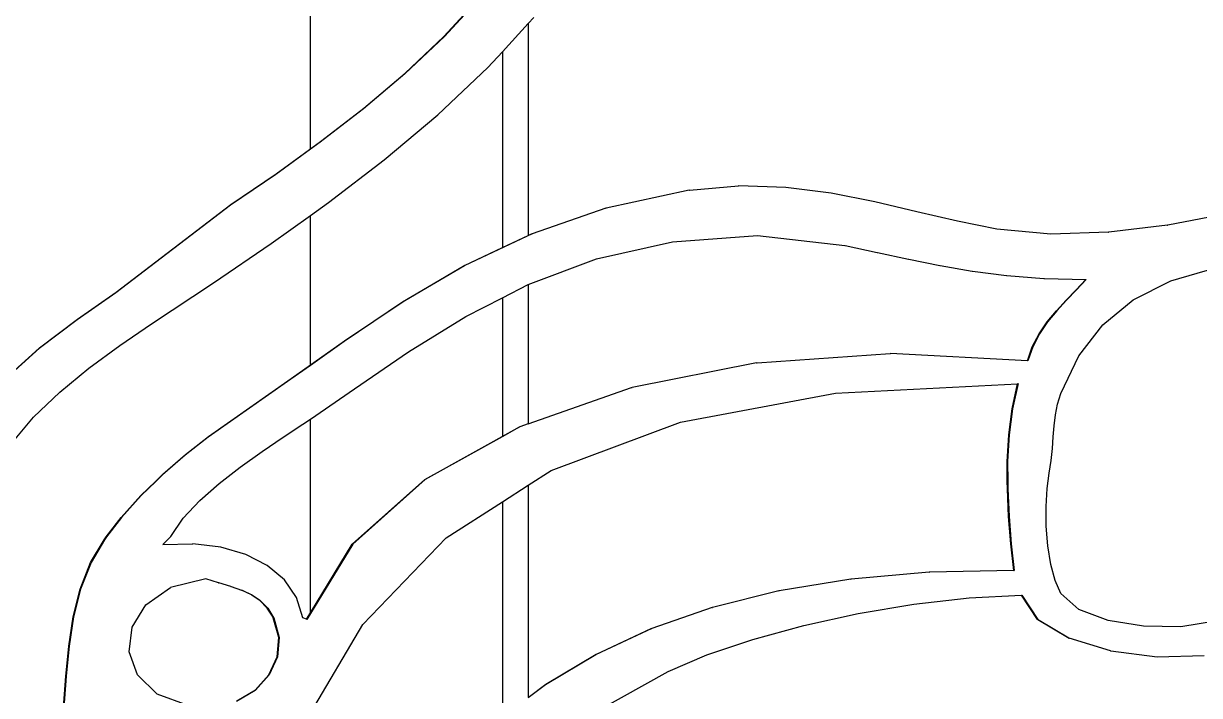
# Model space of a CAD drawing. Header units: inches. Extents: x -2812 to 9774, y -15726 to -746.
# Drawn here: x 3397.07 to 3412.08, y -9218.52 to -9209.95 of the extents above; entities that cross this region are included whole.
import ezdxf

# ---------------------------------------------------------------- set-up
doc = ezdxf.new("R2010")
doc.units = ezdxf.units.IN
doc.header["$LTSCALE"] = 17
doc.header["$MEASUREMENT"] = 0
doc.layers.add('OUTLINE', color=1, linetype='Continuous', lineweight=25)

# ---------------------------------------------------------------- blocks, each defined once
blk = doc.blocks.new('fddd')
for p, q in [((-495.762, -3274.515), (-495.762, -3265.6)), ((-494.059, -3273.079), (-493.599, -3272.581)), ((-493.594, -3272.581), (-494.054, -3273.079)), ((-493.313, -3273.275), (-492.984, -3272.916)), ((-492.984, -3272.916), (-492.911, -3272.837)), ((-492.984, -3272.916), (-492.984, -3275.617)), ((-494.557, -3273.551), (-494.059, -3273.079)), ((-494.054, -3273.079), (-494.552, -3273.551)), ((-494.059, -3273.079), (-494.054, -3273.079)), ((-493.499, -3273.477), (-493.313, -3273.275)), ((-493.313, -3273.275), (-493.313, -3275.773)), ((-494.139, -3274.082), (-493.499, -3273.477)), ((-495.086, -3273.999), (-494.557, -3273.551)), ((-494.552, -3273.551), (-495.081, -3273.999)), ((-494.557, -3273.551), (-494.552, -3273.551)), ((-495.638, -3274.426), (-495.086, -3273.999)), ((-495.081, -3273.999), (-495.634, -3274.426)), ((-495.086, -3273.999), (-495.081, -3273.999)), ((-494.822, -3274.655), (-494.139, -3274.082)), ((-496.206, -3274.835), (-495.762, -3274.515)), ((-495.634, -3274.426), (-496.201, -3274.835)), ((-495.762, -3274.515), (-495.638, -3274.426)), ((-495.638, -3274.426), (-495.634, -3274.426)), ((-495.534, -3275.2), (-494.822, -3274.655)), ((-496.781, -3275.227), (-496.206, -3274.835)), ((-496.201, -3274.835), (-496.777, -3275.227)), ((-496.206, -3274.835), (-496.201, -3274.835)), ((-490.924, -3275.041), (-490.302, -3274.987)), ((-490.302, -3274.987), (-490.299, -3274.987)), ((-490.298, -3274.987), (-490.299, -3274.987)), ((-489.696, -3275.006), (-490.298, -3274.987)), ((-489.117, -3275.08), (-489.696, -3275.006)), ((-490.929, -3275.041), (-491.987, -3275.269)), ((-490.929, -3275.041), (-490.924, -3275.041)), ((-488.561, -3275.19), (-489.117, -3275.08)), ((-498.244, -3276.347), (-496.781, -3275.227)), ((-496.777, -3275.227), (-498.24, -3276.347)), ((-496.781, -3275.227), (-496.777, -3275.227)), ((-495.762, -3275.364), (-495.534, -3275.2)), ((-491.992, -3275.269), (-492.935, -3275.596)), ((-491.992, -3275.269), (-491.987, -3275.269)), ((-488.024, -3275.315), (-488.561, -3275.19)), ((-487.507, -3275.438), (-488.024, -3275.315)), ((-496.263, -3275.722), (-495.762, -3275.364)), ((-495.762, -3277.271), (-495.762, -3275.364)), ((-487.006, -3275.538), (-487.507, -3275.438)), ((-484.09, -3275.345), (-484.821, -3275.487)), ((-492.935, -3275.596), (-493.792, -3276.002)), ((-493.313, -3275.773), (-492.984, -3275.617)), ((-492.984, -3275.617), (-492.94, -3275.596)), ((-492.94, -3275.596), (-492.935, -3275.596)), ((-491.142, -3275.698), (-490.057, -3275.621)), ((-490.057, -3275.621), (-488.945, -3275.746)), ((-486.316, -3275.601), (-487.006, -3275.538)), ((-485.581, -3275.578), (-486.316, -3275.601)), ((-485.581, -3275.578), (-485.576, -3275.578)), ((-484.826, -3275.487), (-485.576, -3275.578)), ((-484.826, -3275.487), (-484.821, -3275.487)), ((-497, -3276.223), (-496.263, -3275.722)), ((-493.797, -3276.002), (-493.313, -3275.773)), ((-492.113, -3275.916), (-491.142, -3275.698)), ((-488.945, -3275.746), (-488.941, -3275.746)), ((-488.941, -3275.746), (-488.532, -3275.834)), ((-492.984, -3276.244), (-492.113, -3275.916)), ((-488.532, -3275.834), (-488.527, -3275.834)), ((-488.527, -3275.834), (-488.132, -3275.921)), ((-488.132, -3275.921), (-488.127, -3275.921)), ((-488.127, -3275.921), (-487.733, -3276.002)), ((-494.586, -3276.465), (-493.797, -3276.002)), ((-493.792, -3276.002), (-494.581, -3276.465)), ((-493.797, -3276.002), (-493.792, -3276.002)), ((-487.733, -3276.002), (-487.728, -3276.002)), ((-487.728, -3276.002), (-487.321, -3276.073)), ((-487.321, -3276.073), (-487.316, -3276.073)), ((-487.316, -3276.073), (-486.882, -3276.129)), ((-484.786, -3276.198), (-484.214, -3276.031)), ((-497.792, -3276.745), (-497, -3276.223)), ((-486.882, -3276.129), (-486.877, -3276.129)), ((-486.877, -3276.129), (-486.403, -3276.167)), ((-486.403, -3276.167), (-486.398, -3276.167)), ((-486.398, -3276.167), (-485.871, -3276.181)), ((-485.993, -3276.313), (-485.871, -3276.181)), ((-485.866, -3276.181), (-485.988, -3276.313)), ((-485.871, -3276.181), (-485.866, -3276.181)), ((-485.264, -3276.439), (-484.786, -3276.198)), ((-498.74, -3276.69), (-498.244, -3276.347)), ((-498.24, -3276.347), (-498.736, -3276.69)), ((-498.244, -3276.347), (-498.24, -3276.347)), ((-493.313, -3276.412), (-492.986, -3276.244)), ((-492.986, -3276.244), (-492.984, -3276.244)), ((-492.984, -3276.244), (-492.984, -3278.022)), ((-486.119, -3276.445), (-485.993, -3276.313)), ((-485.988, -3276.313), (-486.114, -3276.445)), ((-485.993, -3276.313), (-485.988, -3276.313)), ((-495.331, -3276.965), (-494.586, -3276.465)), ((-494.581, -3276.465), (-495.326, -3276.965)), ((-494.586, -3276.465), (-494.581, -3276.465)), ((-493.78, -3276.651), (-493.313, -3276.412)), ((-493.313, -3276.412), (-493.313, -3278.182)), ((-486.243, -3276.58), (-486.119, -3276.445)), ((-486.114, -3276.445), (-486.238, -3276.58)), ((-486.119, -3276.445), (-486.114, -3276.445)), ((-485.654, -3276.757), (-485.264, -3276.439)), ((-494.511, -3277.104), (-493.78, -3276.651)), ((-486.361, -3276.722), (-486.243, -3276.58)), ((-486.238, -3276.58), (-486.356, -3276.722)), ((-486.243, -3276.58), (-486.238, -3276.58)), ((-499.223, -3277.058), (-498.74, -3276.69)), ((-498.736, -3276.69), (-499.219, -3277.058)), ((-498.74, -3276.69), (-498.736, -3276.69)), ((-498.196, -3277.021), (-497.792, -3276.745)), ((-486.465, -3276.873), (-486.361, -3276.722)), ((-486.356, -3276.722), (-486.461, -3276.873)), ((-486.361, -3276.722), (-486.356, -3276.722)), ((-485.96, -3277.154), (-485.654, -3276.757)), ((-495.326, -3276.965), (-496.05, -3277.478)), ((-495.762, -3277.271), (-495.331, -3276.965)), ((-495.331, -3276.965), (-495.326, -3276.965)), ((-486.552, -3277.038), (-486.465, -3276.873)), ((-486.461, -3276.873), (-486.547, -3277.038)), ((-486.465, -3276.873), (-486.461, -3276.873)), ((-499.673, -3277.462), (-499.223, -3277.058)), ((-499.219, -3277.058), (-499.669, -3277.462)), ((-499.223, -3277.058), (-499.219, -3277.058)), ((-498.59, -3277.311), (-498.196, -3277.021)), ((-495.199, -3277.573), (-494.511, -3277.104)), ((-490.064, -3277.241), (-488.366, -3277.122)), ((-488.366, -3277.122), (-488.363, -3277.122)), ((-488.361, -3277.122), (-488.363, -3277.122)), ((-486.614, -3277.218), (-488.361, -3277.122)), ((-486.614, -3277.218), (-486.552, -3277.038)), ((-486.547, -3277.038), (-486.61, -3277.218)), ((-486.552, -3277.038), (-486.547, -3277.038)), ((-496.055, -3277.478), (-495.762, -3277.271)), ((-490.069, -3277.241), (-491.659, -3277.559)), ((-490.069, -3277.241), (-490.064, -3277.241)), ((-486.61, -3277.218), (-486.614, -3277.218)), ((-486.188, -3277.633), (-485.96, -3277.154)), ((-498.96, -3277.615), (-498.59, -3277.311)), ((-496.781, -3277.985), (-496.055, -3277.478)), ((-496.05, -3277.478), (-496.777, -3277.985)), ((-496.055, -3277.478), (-496.05, -3277.478)), ((-495.762, -3277.96), (-495.199, -3277.573)), ((-492.984, -3278.022), (-491.664, -3277.559)), ((-491.664, -3277.559), (-491.659, -3277.559)), ((-489.063, -3277.629), (-486.739, -3277.509)), ((-486.809, -3277.828), (-486.739, -3277.509)), ((-486.734, -3277.508), (-486.805, -3277.828)), ((-486.739, -3277.509), (-486.734, -3277.508)), ((-499.294, -3277.936), (-498.96, -3277.615)), ((-491.04, -3277.998), (-489.063, -3277.629)), ((-486.23, -3277.77), (-486.188, -3277.633)), ((-486.852, -3278.161), (-486.809, -3277.828)), ((-486.805, -3277.828), (-486.848, -3278.161)), ((-486.809, -3277.828), (-486.805, -3277.828)), ((-486.256, -3277.908), (-486.23, -3277.77)), ((-499.529, -3278.217), (-499.294, -3277.936)), ((-497.066, -3278.188), (-496.781, -3277.985)), ((-496.777, -3277.985), (-497.061, -3278.188)), ((-496.781, -3277.985), (-496.777, -3277.985)), ((-495.859, -3278.027), (-495.762, -3277.96)), ((-495.762, -3280.43), (-495.762, -3277.96)), ((-492.984, -3278.022), (-493.09, -3278.061)), ((-492.689, -3278.614), (-491.04, -3277.998)), ((-486.273, -3278.046), (-486.256, -3277.908)), ((-496.109, -3278.193), (-495.859, -3278.027)), ((-493.09, -3278.061), (-494.297, -3278.731)), ((-493.313, -3278.182), (-493.095, -3278.061)), ((-493.095, -3278.061), (-493.09, -3278.061)), ((-486.871, -3278.503), (-486.852, -3278.161)), ((-486.848, -3278.161), (-486.867, -3278.503)), ((-486.852, -3278.161), (-486.848, -3278.161)), ((-486.284, -3278.188), (-486.273, -3278.046)), ((-497.359, -3278.416), (-497.066, -3278.188)), ((-497.061, -3278.188), (-497.355, -3278.416)), ((-497.066, -3278.188), (-497.061, -3278.188)), ((-496.38, -3278.375), (-496.109, -3278.193)), ((-494.302, -3278.731), (-493.313, -3278.182)), ((-486.296, -3278.334), (-486.284, -3278.188)), ((-497.65, -3278.667), (-497.359, -3278.416)), ((-497.355, -3278.416), (-497.645, -3278.667)), ((-497.359, -3278.416), (-497.355, -3278.416)), ((-496.657, -3278.572), (-496.38, -3278.375)), ((-486.311, -3278.487), (-486.296, -3278.334)), ((-496.927, -3278.781), (-496.657, -3278.572)), ((-492.984, -3278.803), (-492.689, -3278.614)), ((-486.871, -3278.503), (-486.867, -3278.503)), ((-486.871, -3278.755), (-486.871, -3278.503)), ((-486.867, -3278.503), (-486.866, -3278.755)), ((-486.337, -3278.649), (-486.311, -3278.487)), ((-497.927, -3278.934), (-497.741, -3278.755)), ((-497.736, -3278.755), (-497.922, -3278.934)), ((-497.741, -3278.755), (-497.65, -3278.667)), ((-497.736, -3278.755), (-497.741, -3278.755)), ((-497.645, -3278.667), (-497.736, -3278.755)), ((-497.65, -3278.667), (-497.645, -3278.667)), ((-495.228, -3279.555), (-494.302, -3278.731)), ((-494.297, -3278.731), (-495.223, -3279.555)), ((-494.302, -3278.731), (-494.297, -3278.731)), ((-486.866, -3278.755), (-486.871, -3278.755)), ((-486.87, -3278.852), (-486.871, -3278.755)), ((-486.866, -3278.755), (-486.866, -3278.852)), ((-486.364, -3278.846), (-486.337, -3278.649)), ((-497.174, -3279), (-496.927, -3278.781)), ((-493.313, -3279.014), (-492.984, -3278.803)), ((-492.984, -3278.803), (-492.984, -3281.513)), ((-486.87, -3278.852), (-486.866, -3278.852)), ((-486.854, -3279.202), (-486.87, -3278.852)), ((-486.866, -3278.852), (-486.849, -3279.202)), ((-486.376, -3279.077), (-486.364, -3278.846)), ((-498.179, -3279.214), (-497.927, -3278.934)), ((-497.922, -3278.934), (-498.175, -3279.214)), ((-497.927, -3278.934), (-497.922, -3278.934)), ((-497.385, -3279.226), (-497.174, -3279)), ((-494.032, -3279.476), (-493.313, -3279.014)), ((-493.313, -3279.014), (-493.313, -3281.828)), ((-498.367, -3279.462), (-498.179, -3279.214)), ((-498.175, -3279.214), (-498.363, -3279.463)), ((-498.179, -3279.214), (-498.175, -3279.214)), ((-497.545, -3279.458), (-497.385, -3279.226)), ((-486.854, -3279.202), (-486.849, -3279.202)), ((-486.825, -3279.551), (-486.854, -3279.202)), ((-486.849, -3279.202), (-486.82, -3279.551)), ((-486.373, -3279.325), (-486.376, -3279.077)), ((-486.353, -3279.576), (-486.373, -3279.325)), ((-498.567, -3279.79), (-498.396, -3279.501)), ((-498.392, -3279.501), (-498.562, -3279.79)), ((-498.396, -3279.501), (-498.367, -3279.462)), ((-498.396, -3279.501), (-498.392, -3279.501)), ((-498.363, -3279.463), (-498.392, -3279.501)), ((-498.363, -3279.463), (-498.367, -3279.462)), ((-497.645, -3279.562), (-497.545, -3279.458)), ((-495.093, -3280.582), (-494.032, -3279.476)), ((-497.645, -3279.562), (-497.267, -3279.552)), ((-497.267, -3279.552), (-497.262, -3279.552)), ((-496.906, -3279.596), (-497.262, -3279.552)), ((-496.587, -3279.689), (-496.906, -3279.596)), ((-495.762, -3280.43), (-495.228, -3279.555)), ((-495.223, -3279.555), (-495.762, -3280.438)), ((-495.228, -3279.555), (-495.223, -3279.555)), ((-486.825, -3279.551), (-486.82, -3279.551)), ((-486.788, -3279.893), (-486.825, -3279.551)), ((-486.82, -3279.551), (-486.783, -3279.893)), ((-486.316, -3279.813), (-486.353, -3279.576)), ((-498.702, -3280.128), (-498.567, -3279.79)), ((-498.562, -3279.79), (-498.697, -3280.128)), ((-498.567, -3279.79), (-498.562, -3279.79)), ((-496.314, -3279.829), (-496.587, -3279.689)), ((-486.262, -3280.02), (-486.316, -3279.813)), ((-496.095, -3280.012), (-496.314, -3279.829)), ((-487.867, -3279.914), (-488.861, -3280.001)), ((-487.867, -3279.914), (-487.862, -3279.914)), ((-486.788, -3279.893), (-487.862, -3279.914)), ((-486.788, -3279.893), (-486.783, -3279.893)), ((-497.862, -3280.33), (-497.548, -3280.11)), ((-497.099, -3279.997), (-497.548, -3280.11)), ((-496.935, -3280.049), (-497.099, -3279.997)), ((-496.935, -3280.049), (-496.93, -3280.049)), ((-496.78, -3280.096), (-496.93, -3280.049)), ((-496.78, -3280.096), (-496.775, -3280.096)), ((-496.775, -3280.096), (-496.64, -3280.144)), ((-495.941, -3280.235), (-496.095, -3280.012)), ((-488.866, -3280.001), (-489.783, -3280.151)), ((-488.866, -3280.001), (-488.861, -3280.001)), ((-486.188, -3280.184), (-486.262, -3280.02)), ((-498.791, -3280.484), (-498.702, -3280.128)), ((-498.697, -3280.128), (-498.786, -3280.484)), ((-498.702, -3280.128), (-498.697, -3280.128)), ((-496.516, -3280.202), (-496.64, -3280.144)), ((-496.64, -3280.144), (-496.635, -3280.144)), ((-496.635, -3280.144), (-496.511, -3280.202)), ((-496.516, -3280.202), (-496.511, -3280.202)), ((-496.406, -3280.275), (-496.516, -3280.202)), ((-496.511, -3280.202), (-496.402, -3280.275)), ((-496.406, -3280.275), (-496.402, -3280.275)), ((-496.313, -3280.37), (-496.406, -3280.275)), ((-496.402, -3280.275), (-496.308, -3280.37)), ((-495.859, -3280.495), (-495.941, -3280.235)), ((-489.788, -3280.151), (-490.631, -3280.362)), ((-489.788, -3280.151), (-489.783, -3280.151)), ((-488.062, -3280.322), (-487.357, -3280.241)), ((-487.357, -3280.241), (-486.689, -3280.205)), ((-486.689, -3280.205), (-486.684, -3280.204)), ((-486.487, -3280.515), (-486.689, -3280.205)), ((-486.684, -3280.204), (-486.482, -3280.515)), ((-485.957, -3280.387), (-486.188, -3280.184)), ((-498.039, -3280.616), (-497.862, -3280.33)), ((-496.313, -3280.37), (-496.308, -3280.37)), ((-496.248, -3280.476), (-496.313, -3280.37)), ((-496.308, -3280.37), (-496.241, -3280.479)), ((-490.636, -3280.362), (-491.408, -3280.633)), ((-490.636, -3280.362), (-490.631, -3280.362)), ((-488.773, -3280.442), (-488.062, -3280.322)), ((-485.586, -3280.528), (-485.957, -3280.387)), ((-498.847, -3280.855), (-498.791, -3280.484)), ((-498.786, -3280.484), (-498.842, -3280.855)), ((-498.791, -3280.484), (-498.786, -3280.484)), ((-496.241, -3280.479), (-496.248, -3280.476)), ((-496.236, -3280.495), (-496.248, -3280.476)), ((-496.241, -3280.479), (-496.231, -3280.495)), ((-496.236, -3280.495), (-496.231, -3280.495)), ((-496.165, -3280.745), (-496.236, -3280.495)), ((-496.231, -3280.495), (-496.161, -3280.745)), ((-495.813, -3280.514), (-495.859, -3280.495)), ((-495.813, -3280.514), (-495.762, -3280.43)), ((-495.81, -3280.516), (-495.813, -3280.514)), ((-495.762, -3280.438), (-495.81, -3280.516)), ((-495.762, -3280.438), (-495.762, -3280.43)), ((-489.467, -3280.594), (-488.773, -3280.442)), ((-486.086, -3280.755), (-486.487, -3280.515)), ((-486.487, -3280.515), (-486.482, -3280.515)), ((-486.482, -3280.515), (-486.081, -3280.755)), ((-485.133, -3280.603), (-485.586, -3280.528)), ((-484.213, -3280.538), (-484.655, -3280.608)), ((-498.076, -3280.927), (-498.039, -3280.616)), ((-495.762, -3281.712), (-495.093, -3280.582)), ((-492.121, -3280.961), (-491.413, -3280.633)), ((-491.408, -3280.633), (-492.116, -3280.961)), ((-491.413, -3280.633), (-491.408, -3280.633)), ((-490.119, -3280.771), (-489.467, -3280.594)), ((-484.655, -3280.608), (-485.133, -3280.603)), ((-498.883, -3281.241), (-498.847, -3280.855)), ((-498.842, -3280.855), (-498.879, -3281.241)), ((-498.847, -3280.855), (-498.842, -3280.855)), ((-496.187, -3280.993), (-496.165, -3280.745)), ((-496.161, -3280.745), (-496.183, -3280.993)), ((-496.165, -3280.745), (-496.161, -3280.745)), ((-490.704, -3280.968), (-490.119, -3280.771)), ((-486.086, -3280.755), (-486.081, -3280.755)), ((-485.553, -3280.917), (-486.081, -3280.755)), ((-497.971, -3281.224), (-498.076, -3280.927)), ((-496.292, -3281.223), (-496.187, -3280.993)), ((-496.183, -3280.993), (-496.287, -3281.223)), ((-496.187, -3280.993), (-496.183, -3280.993)), ((-492.764, -3281.345), (-492.121, -3280.961)), ((-492.116, -3280.961), (-492.759, -3281.345)), ((-492.121, -3280.961), (-492.116, -3280.961)), ((-491.197, -3281.179), (-490.704, -3280.968)), ((-485.553, -3280.917), (-485.548, -3280.917)), ((-485.548, -3280.917), (-484.957, -3280.993)), ((-484.957, -3280.993), (-484.36, -3280.975)), ((-498.914, -3281.64), (-498.883, -3281.241)), ((-498.879, -3281.241), (-498.909, -3281.64)), ((-498.883, -3281.241), (-498.879, -3281.241)), ((-497.72, -3281.467), (-497.971, -3281.224)), ((-496.468, -3281.417), (-496.292, -3281.223)), ((-496.287, -3281.223), (-496.463, -3281.417)), ((-496.292, -3281.223), (-496.287, -3281.223)), ((-492.09, -3281.677), (-491.197, -3281.179)), ((-497.322, -3281.615), (-497.72, -3281.467)), ((-496.706, -3281.558), (-496.468, -3281.417)), ((-496.463, -3281.417), (-496.701, -3281.558)), ((-496.468, -3281.417), (-496.463, -3281.417)), ((-492.759, -3281.345), (-492.984, -3281.517)), ((-492.984, -3281.513), (-492.764, -3281.345)), ((-492.764, -3281.345), (-492.759, -3281.345))]:
    blk.add_line(p, q)

msp = doc.modelspace()

# ---------------------------------------------------------------- block references
at = {"layer": 'OUTLINE'}
msp.add_blockref('fddd', (3896.495, -5937.038), dxfattribs=at)

doc.saveas('drawing.dxf')
